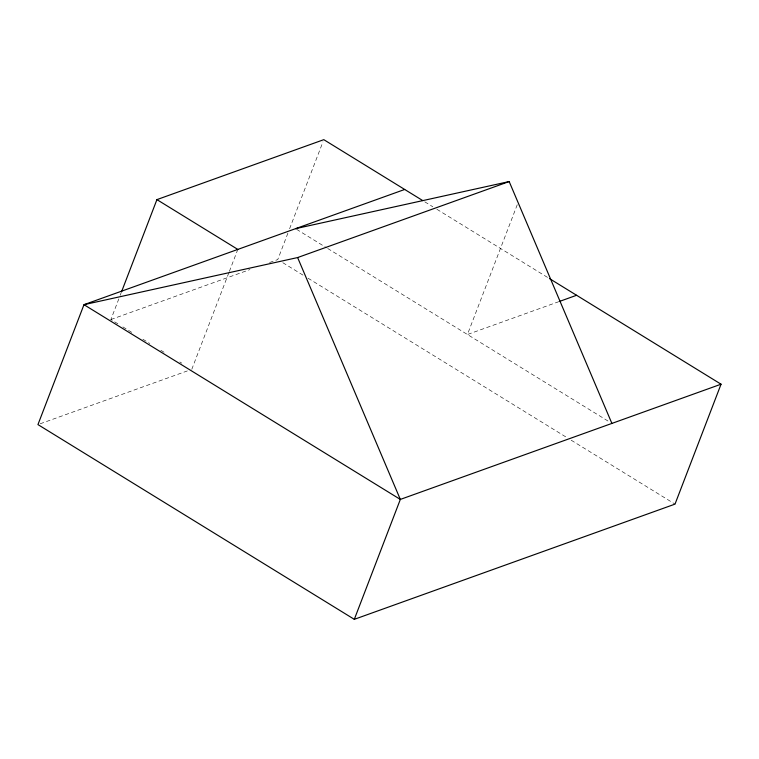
<?xml version="1.0" encoding="UTF-8"?>
<svg xmlns="http://www.w3.org/2000/svg" width="759" height="759" viewBox="0 0 759 759"><rect width="100%" height="100%" fill="white"/><g stroke="black" fill="none" stroke-linecap="round" stroke-linejoin="round"><path stroke-width="0.57" stroke-dasharray="3.79 2.85" d="M117.882 323.827L110.89 319.53L119.761 296.427M120.178 295.327L121.023 293.126M191.79 369.32L228.943 272.519M229.37 271.418L237.814 249.417M287.898 233.174L277.766 259.578L268.866 262.775M289.587 228.772L322.954 141.867M517.249 204.74L467.44 334.501L558.776 301.684M110.89 319.53L249.958 269.568M40.18 423.788L187.331 370.923M424.793 201.837L432.839 206.79M436.861 209.266L548.444 277.955M296.541 229.294L326.693 247.861M327.698 248.478L608.879 421.568M282.803 262.68L303.979 275.716M308.012 278.192L566.129 437.089M571.166 440.192L675.017 504.118M122.873 326.901L132.863 333.049M142.844 339.197L149.836 343.504M160.823 350.269L164.817 352.726M179.798 361.948L181.799 363.172"/><path stroke-width="1.14" d="M121.449 292.025L156.923 199.617L323.799 139.665L422.782 200.604M354.311 619.335L400.335 499.422L297.623 257.557L83.983 304.682L37.95 424.594L354.311 619.335L675.017 504.118L721.05 384.206L549.45 278.572M404.689 189.465L83.983 304.682L400.335 499.422L721.05 384.206M297.623 257.557L509.175 181.553L611.896 423.427M559.886 301.285L576.593 295.279M295.536 228.677L509.175 181.553M156.923 199.617L237.814 249.417"/></g></svg>
